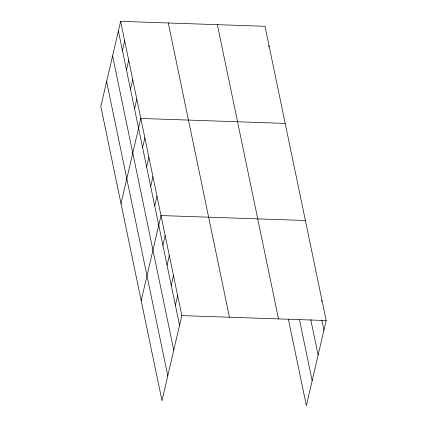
<?xml version="1.0" encoding="UTF-8"?>
<svg xmlns="http://www.w3.org/2000/svg" width="427" height="427" viewBox="0 0 427 427"><rect width="100%" height="100%" fill="white"/><g stroke="black" fill="none" stroke-linecap="round" stroke-linejoin="round"><path stroke-width="0.64" d="M120.627 21.35L100.825 106.456L161.993 400.702L181.801 315.601L120.627 21.35L265.007 26.298L326.175 320.544L306.372 405.65L288.39 319.161M122.416 50.455L124.668 40.768M126.451 69.873L128.703 60.191M130.486 89.291L132.738 79.609M134.526 108.714L136.779 99.032M121.012 203.556L140.814 118.45L285.193 123.398M142.602 147.555L144.854 137.873M146.637 166.973L148.89 157.291M150.672 186.396L152.925 176.714M154.713 205.814L156.965 196.132M141.198 300.661L161 215.555L305.38 220.497M162.906 245.247L165.164 235.565M167.069 265.252L169.322 255.57M171.227 285.263L173.479 275.58M175.385 305.273L177.643 295.591M268.743 47.007L269.042 45.716M321.718 301.825L322.017 300.533M181.801 315.601L326.175 320.544M321.777 319.898L323.922 330.226M310.749 319.615L318.131 355.115M299.418 319.444L312.164 380.761M217.359 24.665L278.532 318.91M168.275 22.983L229.443 317.229M118.375 31.032L179.548 325.283M112.584 55.921L173.757 350.172M106.617 81.568L167.79 375.813"/></g></svg>
